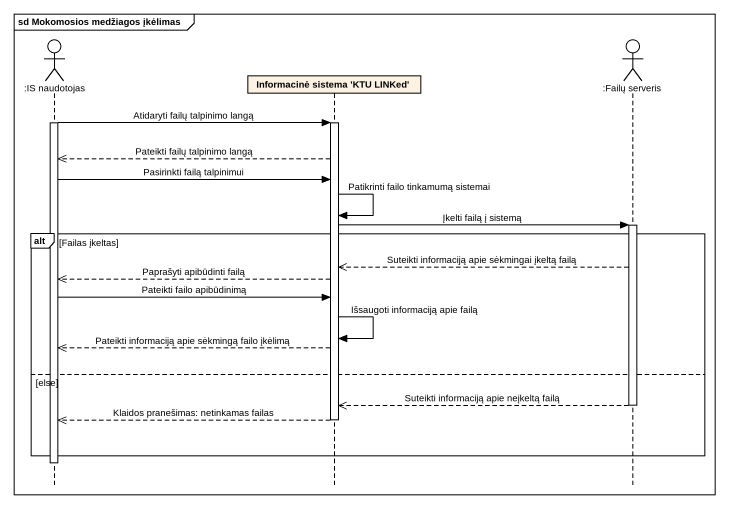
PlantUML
@startuml
mainframe sd Mokomosios medžiagos įkėlimas
hide footbox
actor ":IS naudotojas" as IS_naudotojas
participant "Informacinė sistema 'KTU LINKed'" as Informacinė_sistema_KTU
actor ":Failų serveris" as Failų_serveris

activate IS_naudotojas
IS_naudotojas -> Informacinė_sistema_KTU : Atidaryti failų talpinimo langą
activate Informacinė_sistema_KTU
Informacinė_sistema_KTU -->> IS_naudotojas : Pateikti failų talpinimo langą
IS_naudotojas -> Informacinė_sistema_KTU : Pasirinkti failą talpinimui
Informacinė_sistema_KTU -> Informacinė_sistema_KTU : Patikrinti failo tinkamumą sistemai
Informacinė_sistema_KTU -> Failų_serveris : Įkelti failą į sistemą
activate Failų_serveris
alt Failas įkeltas
  Failų_serveris -->> Informacinė_sistema_KTU : Suteikti informaciją apie sėkmingai įkeltą failą
  Informacinė_sistema_KTU -->> IS_naudotojas : Paprašyti apibūdinti failą
  IS_naudotojas -> Informacinė_sistema_KTU : Pateikti failo apibūdinimą
  Informacinė_sistema_KTU -> Informacinė_sistema_KTU : Išsaugoti informaciją apie failą
  Informacinė_sistema_KTU -->> IS_naudotojas : Pateikti informaciją apie sėkmingą failo įkėlimą
else else
  Failų_serveris -->> Informacinė_sistema_KTU : Suteikti informaciją apie neįkeltą failą
  deactivate Failų_serveris
  Informacinė_sistema_KTU -->> IS_naudotojas : Klaidos pranešimas: netinkamas failas
  deactivate Informacinė_sistema_KTU
end
deactivate IS_naudotojas
@enduml
